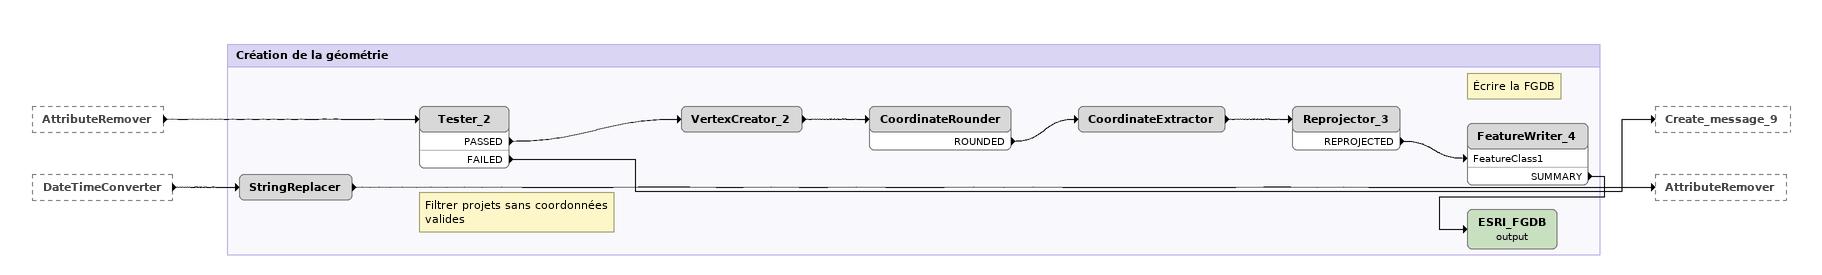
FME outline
AttributeRemover [outside]
    -> Tester_2
DateTimeConverter [outside]
    -> StringReplacer

Bookmark: Création de la géométrie
StringReplacer
    -> AttributeRemover
Note: Filtrer projets sans coordonnées valides
Tester_2
    PASSED -> VertexCreator_2
    FAILED -> Create_message_9
VertexCreator_2
    -> CoordinateRounder
CoordinateRounder
    ROUNDED -> CoordinateExtractor
CoordinateExtractor
    -> Reprojector_3
Reprojector_3
    REPROJECTED -> FeatureWriter_4 [FeatureClass1]
Note: Écrire la FGDB
FeatureWriter_4
    SUMMARY -> ESRI_FGDB (output)
ESRI_FGDB (output)
